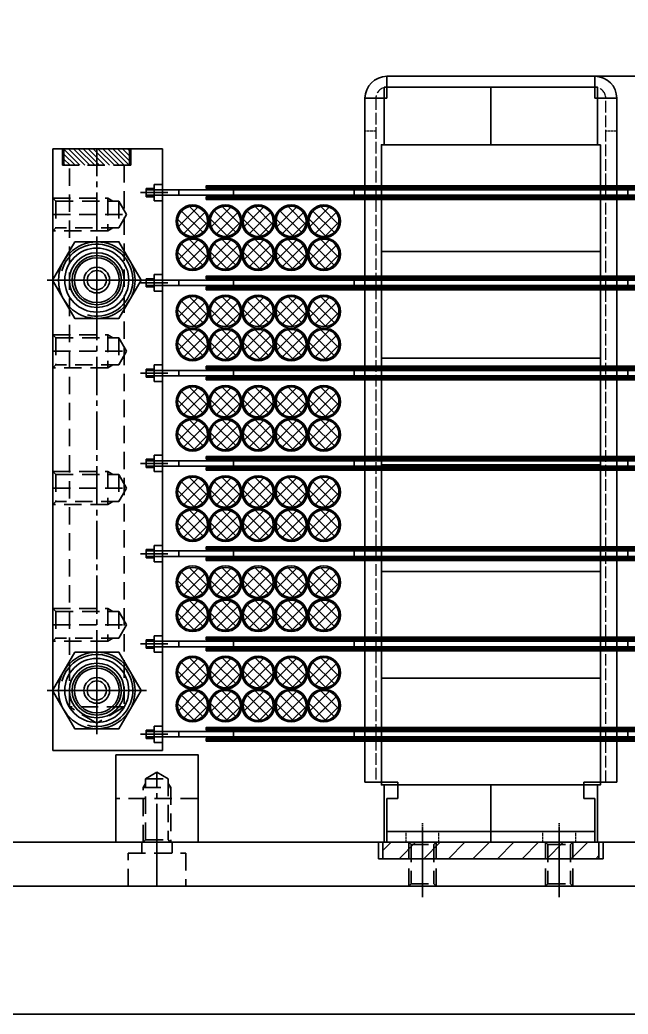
# Model space of a CAD drawing. Header units: millimetres. Extents: x -4251 to 2609, y -1673 to 4048.
# Drawn here: x -2814.3 to -2703.2, y 920.3 to 1102.1 of the extents above; entities that cross this region are included whole.
import ezdxf

# ---------------------------------------------------------------- set-up
doc = ezdxf.new("R2010")
doc.units = ezdxf.units.MM
for name, pattern in [('CENTER', [50.8, 31.75, -6.35, 6.35, -6.35]), ('CENTER1', [10, 7, -1, 1, -1]), ('CENTER2', [28.575, 19.05, -3.175, 3.175, -3.175]), ('CHAIN', [0.3543, 0.2362, -0.0295, 0.0591, -0.0295]), ('DASHED', [0.2067, 0.1654, -0.0413]), ('HIDDEN2', [4.7625, 3.175, -1.5875]), ('HIDDENX2', [19.05, 12.7, -6.35])]:
    doc.linetypes.add(name, pattern=pattern)
for name, color, linetype in [('______', 7, 'Continuous'), ('CENTER', 1, 'CENTER'), ('THIN', 3, 'Continuous'), ('가시적인 것(ISO)', 7, 'Continuous'), ('외형선', 7, 'Continuous'), ('중심선', 3, 'CENTER2')]:
    doc.layers.add(name, color=color, linetype=linetype)
doc.layers.add('가려진 것(ISO)', color=2, linetype='DASHED', lineweight=18)
doc.layers.add('중심선(ISO)', color=1, linetype='CENTER', lineweight=25)
doc.styles.get("Standard").update_dxf_attribs({"font": 'ISOCP.SHX', "bigfont": 'WHGTXT.SHX'})
doc.dimstyles.new('PS-1', dxfattribs={"dimtxt": 3.2, "dimasz": 2.5, "dimexe": 2, "dimexo": 2.5, "dimgap": 2, "dimtad": 1, "dimtoh": 1, "dimrnd": 0.05, "dimzin": 12, "dimdsep": 46, "dimtxsty": 'Standard', "dimcen": 0, "dimclrt": 2, "dimazin": 3, "dimtfac": 1, "dimtofl": 0, "dimtmove": 0, "dimatfit": 3, "dimfxl": 0, "dimtolj": 1, "dimtzin": 0, "dimarcsym": 0})

# ---------------------------------------------------------------- blocks, each defined once
blk = doc.blocks.new('A$C255C216F')
h = blk.add_hatch()
h.set_pattern_fill('ANSI31', color=252)
h.set_pattern_definition([(45, (-2719.329, -1194.3204), (-2.245064, 2.245064), [])])
h.paths.add_polyline_path([(0, -3), (0, 0), (-39.5, 0), (-39.5, -3)])
at = {"color": 252}
blk.add_lwpolyline([(-39.5, 0), (0, 0), (0, -3), (-39.5, -3)], close=True, dxfattribs=at)
blk = doc.blocks.new('A$C630739C4')
h = blk.add_hatch()
h.set_pattern_fill('ANSI37', color=1, scale=0.5)
h.set_pattern_definition([(45, (-2245.9198, -538.1216), (-1.122532, 1.122532), []), (135, (-2245.9198, -538.1216), (-1.122532, -1.122532), [])])
h.paths.add_polyline_path([(-21.25, 91.5, 1), (-26.75, 91.5, 1)])
h = blk.add_hatch()
h.set_pattern_fill('ANSI37', color=1, scale=0.5)
h.set_pattern_definition([(45, (-2239.9198, -538.1216), (-1.122532, 1.122532), []), (135, (-2239.9198, -538.1216), (-1.122532, -1.122532), [])])
h.paths.add_polyline_path([(-15.25, 91.5, 1), (-20.75, 91.5, 1)])
h = blk.add_hatch()
h.set_pattern_fill('ANSI37', color=1, scale=0.5)
h.set_pattern_definition([(45, (-2233.9198, -538.1216), (-1.122532, 1.122532), []), (135, (-2233.9198, -538.1216), (-1.122532, -1.122532), [])])
h.paths.add_polyline_path([(-9.25, 91.5, 1), (-14.75, 91.5, 1)])
h = blk.add_hatch()
h.set_pattern_fill('ANSI37', color=1, scale=0.5)
h.set_pattern_definition([(45, (-2227.9198, -538.1216), (-1.122532, 1.122532), []), (135, (-2227.9198, -538.1216), (-1.122532, -1.122532), [])])
h.paths.add_polyline_path([(-3.25, 91.5, 1), (-8.75, 91.5, 1)])
h = blk.add_hatch()
h.set_pattern_fill('ANSI37', color=1, scale=0.5)
h.set_pattern_definition([(45, (-2221.9198, -538.1216), (-1.122532, 1.122532), []), (135, (-2221.9198, -538.1216), (-1.122532, -1.122532), [])])
h.paths.add_polyline_path([(2.75, 91.5, 1), (-2.75, 91.5, 1)])
h = blk.add_hatch()
h.set_pattern_fill('ANSI37', color=1, scale=0.5)
h.set_pattern_definition([(45, (-2245.9198, -544.1216), (-1.122532, 1.122532), []), (135, (-2245.9198, -544.1216), (-1.122532, -1.122532), [])])
h.paths.add_polyline_path([(-21.25, 85.5, 1), (-26.75, 85.5, 1)])
h = blk.add_hatch()
h.set_pattern_fill('ANSI37', color=1, scale=0.5)
h.set_pattern_definition([(45, (-2239.9198, -544.1216), (-1.122532, 1.122532), []), (135, (-2239.9198, -544.1216), (-1.122532, -1.122532), [])])
h.paths.add_polyline_path([(-15.25, 85.5, 1), (-20.75, 85.5, 1)])
h = blk.add_hatch()
h.set_pattern_fill('ANSI37', color=1, scale=0.5)
h.set_pattern_definition([(45, (-2233.9198, -544.1216), (-1.122532, 1.122532), []), (135, (-2233.9198, -544.1216), (-1.122532, -1.122532), [])])
h.paths.add_polyline_path([(-9.25, 85.5, 1), (-14.75, 85.5, 1)])
h = blk.add_hatch()
h.set_pattern_fill('ANSI37', color=1, scale=0.5)
h.set_pattern_definition([(45, (-2227.9198, -544.1216), (-1.122532, 1.122532), []), (135, (-2227.9198, -544.1216), (-1.122532, -1.122532), [])])
h.paths.add_polyline_path([(-3.25, 85.5, 1), (-8.75, 85.5, 1)])
h = blk.add_hatch()
h.set_pattern_fill('ANSI37', color=1, scale=0.5)
h.set_pattern_definition([(45, (-2221.9198, -544.1216), (-1.122532, 1.122532), []), (135, (-2221.9198, -544.1216), (-1.122532, -1.122532), [])])
h.paths.add_polyline_path([(2.75, 85.5, 1), (-2.75, 85.5, 1)])
h = blk.add_hatch()
h.set_pattern_fill('ANSI37', color=1, scale=0.5)
h.set_pattern_definition([(45, (-2245.9198, -554.6216), (-1.122532, 1.122532), []), (135, (-2245.9198, -554.6216), (-1.122532, -1.122532), [])])
h.paths.add_polyline_path([(-21.25, 75, 1), (-26.75, 75, 1)])
h = blk.add_hatch()
h.set_pattern_fill('ANSI37', color=1, scale=0.5)
h.set_pattern_definition([(45, (-2239.9198, -554.6216), (-1.122532, 1.122532), []), (135, (-2239.9198, -554.6216), (-1.122532, -1.122532), [])])
h.paths.add_polyline_path([(-15.25, 75, 1), (-20.75, 75, 1)])
h = blk.add_hatch()
h.set_pattern_fill('ANSI37', color=1, scale=0.5)
h.set_pattern_definition([(45, (-2233.9198, -554.6216), (-1.122532, 1.122532), []), (135, (-2233.9198, -554.6216), (-1.122532, -1.122532), [])])
h.paths.add_polyline_path([(-9.25, 75, 1), (-14.75, 75, 1)])
h = blk.add_hatch()
h.set_pattern_fill('ANSI37', color=1, scale=0.5)
h.set_pattern_definition([(45, (-2227.9198, -554.6216), (-1.122532, 1.122532), []), (135, (-2227.9198, -554.6216), (-1.122532, -1.122532), [])])
h.paths.add_polyline_path([(-3.25, 75, 1), (-8.75, 75, 1)])
h = blk.add_hatch()
h.set_pattern_fill('ANSI37', color=1, scale=0.5)
h.set_pattern_definition([(45, (-2221.9198, -554.6216), (-1.122532, 1.122532), []), (135, (-2221.9198, -554.6216), (-1.122532, -1.122532), [])])
h.paths.add_polyline_path([(2.75, 75, 1), (-2.75, 75, 1)])
h = blk.add_hatch()
h.set_pattern_fill('ANSI37', color=1, scale=0.5)
h.set_pattern_definition([(45, (-2245.9198, -560.6216), (-1.122532, 1.122532), []), (135, (-2245.9198, -560.6216), (-1.122532, -1.122532), [])])
h.paths.add_polyline_path([(-21.25, 69, 1), (-26.75, 69, 1)])
h = blk.add_hatch()
h.set_pattern_fill('ANSI37', color=1, scale=0.5)
h.set_pattern_definition([(45, (-2239.9198, -560.6216), (-1.122532, 1.122532), []), (135, (-2239.9198, -560.6216), (-1.122532, -1.122532), [])])
h.paths.add_polyline_path([(-15.25, 69, 1), (-20.75, 69, 1)])
h = blk.add_hatch()
h.set_pattern_fill('ANSI37', color=1, scale=0.5)
h.set_pattern_definition([(45, (-2233.9198, -560.6216), (-1.122532, 1.122532), []), (135, (-2233.9198, -560.6216), (-1.122532, -1.122532), [])])
h.paths.add_polyline_path([(-9.25, 69, 1), (-14.75, 69, 1)])
h = blk.add_hatch()
h.set_pattern_fill('ANSI37', color=1, scale=0.5)
h.set_pattern_definition([(45, (-2227.9198, -560.6216), (-1.122532, 1.122532), []), (135, (-2227.9198, -560.6216), (-1.122532, -1.122532), [])])
h.paths.add_polyline_path([(-3.25, 69, 1), (-8.75, 69, 1)])
h = blk.add_hatch()
h.set_pattern_fill('ANSI37', color=1, scale=0.5)
h.set_pattern_definition([(45, (-2221.9198, -560.6216), (-1.122532, 1.122532), []), (135, (-2221.9198, -560.6216), (-1.122532, -1.122532), [])])
h.paths.add_polyline_path([(2.75, 69, 1), (-2.75, 69, 1)])
h = blk.add_hatch()
h.set_pattern_fill('ANSI37', color=1, scale=0.5)
h.set_pattern_definition([(45, (-2245.9198, -571.1216), (-1.122532, 1.122532), []), (135, (-2245.9198, -571.1216), (-1.122532, -1.122532), [])])
h.paths.add_polyline_path([(-21.25, 58.5, 1), (-26.75, 58.5, 1)])
h = blk.add_hatch()
h.set_pattern_fill('ANSI37', color=1, scale=0.5)
h.set_pattern_definition([(45, (-2239.9198, -571.1216), (-1.122532, 1.122532), []), (135, (-2239.9198, -571.1216), (-1.122532, -1.122532), [])])
h.paths.add_polyline_path([(-15.25, 58.5, 1), (-20.75, 58.5, 1)])
h = blk.add_hatch()
h.set_pattern_fill('ANSI37', color=1, scale=0.5)
h.set_pattern_definition([(45, (-2233.9198, -571.1216), (-1.122532, 1.122532), []), (135, (-2233.9198, -571.1216), (-1.122532, -1.122532), [])])
h.paths.add_polyline_path([(-9.25, 58.5, 1), (-14.75, 58.5, 1)])
h = blk.add_hatch()
h.set_pattern_fill('ANSI37', color=1, scale=0.5)
h.set_pattern_definition([(45, (-2227.9198, -571.1216), (-1.122532, 1.122532), []), (135, (-2227.9198, -571.1216), (-1.122532, -1.122532), [])])
h.paths.add_polyline_path([(-3.25, 58.5, 1), (-8.75, 58.5, 1)])
h = blk.add_hatch()
h.set_pattern_fill('ANSI37', color=1, scale=0.5)
h.set_pattern_definition([(45, (-2221.9198, -571.1216), (-1.122532, 1.122532), []), (135, (-2221.9198, -571.1216), (-1.122532, -1.122532), [])])
h.paths.add_polyline_path([(2.75, 58.5, 1), (-2.75, 58.5, 1)])
h = blk.add_hatch()
h.set_pattern_fill('ANSI37', color=1, scale=0.5)
h.set_pattern_definition([(45, (-2245.9198, -577.1216), (-1.122532, 1.122532), []), (135, (-2245.9198, -577.1216), (-1.122532, -1.122532), [])])
h.paths.add_polyline_path([(-21.25, 52.5, 1), (-26.75, 52.5, 1)])
h = blk.add_hatch()
h.set_pattern_fill('ANSI37', color=1, scale=0.5)
h.set_pattern_definition([(45, (-2239.9198, -577.1216), (-1.122532, 1.122532), []), (135, (-2239.9198, -577.1216), (-1.122532, -1.122532), [])])
h.paths.add_polyline_path([(-15.25, 52.5, 1), (-20.75, 52.5, 1)])
h = blk.add_hatch()
h.set_pattern_fill('ANSI37', color=1, scale=0.5)
h.set_pattern_definition([(45, (-2233.9198, -577.1216), (-1.122532, 1.122532), []), (135, (-2233.9198, -577.1216), (-1.122532, -1.122532), [])])
h.paths.add_polyline_path([(-9.25, 52.5, 1), (-14.75, 52.5, 1)])
h = blk.add_hatch()
h.set_pattern_fill('ANSI37', color=1, scale=0.5)
h.set_pattern_definition([(45, (-2227.9198, -577.1216), (-1.122532, 1.122532), []), (135, (-2227.9198, -577.1216), (-1.122532, -1.122532), [])])
h.paths.add_polyline_path([(-3.25, 52.5, 1), (-8.75, 52.5, 1)])
h = blk.add_hatch()
h.set_pattern_fill('ANSI37', color=1, scale=0.5)
h.set_pattern_definition([(45, (-2221.9198, -577.1216), (-1.122532, 1.122532), []), (135, (-2221.9198, -577.1216), (-1.122532, -1.122532), [])])
h.paths.add_polyline_path([(2.75, 52.5, 1), (-2.75, 52.5, 1)])
h = blk.add_hatch()
h.set_pattern_fill('ANSI37', color=1, scale=0.5)
h.set_pattern_definition([(45, (-2245.9198, -587.6216), (-1.122532, 1.122532), []), (135, (-2245.9198, -587.6216), (-1.122532, -1.122532), [])])
h.paths.add_polyline_path([(-21.25, 42, 1), (-26.75, 42, 1)])
h = blk.add_hatch()
h.set_pattern_fill('ANSI37', color=1, scale=0.5)
h.set_pattern_definition([(45, (-2239.9198, -587.6216), (-1.122532, 1.122532), []), (135, (-2239.9198, -587.6216), (-1.122532, -1.122532), [])])
h.paths.add_polyline_path([(-15.25, 42, 1), (-20.75, 42, 1)])
h = blk.add_hatch()
h.set_pattern_fill('ANSI37', color=1, scale=0.5)
h.set_pattern_definition([(45, (-2233.9198, -587.6216), (-1.122532, 1.122532), []), (135, (-2233.9198, -587.6216), (-1.122532, -1.122532), [])])
h.paths.add_polyline_path([(-9.25, 42, 1), (-14.75, 42, 1)])
h = blk.add_hatch()
h.set_pattern_fill('ANSI37', color=1, scale=0.5)
h.set_pattern_definition([(45, (-2227.9198, -587.6216), (-1.122532, 1.122532), []), (135, (-2227.9198, -587.6216), (-1.122532, -1.122532), [])])
h.paths.add_polyline_path([(-3.25, 42, 1), (-8.75, 42, 1)])
h = blk.add_hatch()
h.set_pattern_fill('ANSI37', color=1, scale=0.5)
h.set_pattern_definition([(45, (-2221.9198, -587.6216), (-1.122532, 1.122532), []), (135, (-2221.9198, -587.6216), (-1.122532, -1.122532), [])])
h.paths.add_polyline_path([(2.75, 42, 1), (-2.75, 42, 1)])
h = blk.add_hatch()
h.set_pattern_fill('ANSI37', color=1, scale=0.5)
h.set_pattern_definition([(45, (-2245.9198, -593.6216), (-1.122532, 1.122532), []), (135, (-2245.9198, -593.6216), (-1.122532, -1.122532), [])])
h.paths.add_polyline_path([(-21.25, 36, 1), (-26.75, 36, 1)])
h = blk.add_hatch()
h.set_pattern_fill('ANSI37', color=1, scale=0.5)
h.set_pattern_definition([(45, (-2239.9198, -593.6216), (-1.122532, 1.122532), []), (135, (-2239.9198, -593.6216), (-1.122532, -1.122532), [])])
h.paths.add_polyline_path([(-15.25, 36, 1), (-20.75, 36, 1)])
h = blk.add_hatch()
h.set_pattern_fill('ANSI37', color=1, scale=0.5)
h.set_pattern_definition([(45, (-2233.9198, -593.6216), (-1.122532, 1.122532), []), (135, (-2233.9198, -593.6216), (-1.122532, -1.122532), [])])
h.paths.add_polyline_path([(-9.25, 36, 1), (-14.75, 36, 1)])
h = blk.add_hatch()
h.set_pattern_fill('ANSI37', color=1, scale=0.5)
h.set_pattern_definition([(45, (-2227.9198, -593.6216), (-1.122532, 1.122532), []), (135, (-2227.9198, -593.6216), (-1.122532, -1.122532), [])])
h.paths.add_polyline_path([(-3.25, 36, 1), (-8.75, 36, 1)])
h = blk.add_hatch()
h.set_pattern_fill('ANSI37', color=1, scale=0.5)
h.set_pattern_definition([(45, (-2221.9198, -593.6216), (-1.122532, 1.122532), []), (135, (-2221.9198, -593.6216), (-1.122532, -1.122532), [])])
h.paths.add_polyline_path([(2.75, 36, 1), (-2.75, 36, 1)])
h = blk.add_hatch()
h.set_pattern_fill('ANSI37', color=1, scale=0.5)
h.set_pattern_definition([(45, (-2245.9198, -604.1216), (-1.122532, 1.122532), []), (135, (-2245.9198, -604.1216), (-1.122532, -1.122532), [])])
h.paths.add_polyline_path([(-21.25, 25.5, 1), (-26.75, 25.5, 1)])
h = blk.add_hatch()
h.set_pattern_fill('ANSI37', color=1, scale=0.5)
h.set_pattern_definition([(45, (-2239.9198, -604.1216), (-1.122532, 1.122532), []), (135, (-2239.9198, -604.1216), (-1.122532, -1.122532), [])])
h.paths.add_polyline_path([(-15.25, 25.5, 1), (-20.75, 25.5, 1)])
h = blk.add_hatch()
h.set_pattern_fill('ANSI37', color=1, scale=0.5)
h.set_pattern_definition([(45, (-2233.9198, -604.1216), (-1.122532, 1.122532), []), (135, (-2233.9198, -604.1216), (-1.122532, -1.122532), [])])
h.paths.add_polyline_path([(-9.25, 25.5, 1), (-14.75, 25.5, 1)])
h = blk.add_hatch()
h.set_pattern_fill('ANSI37', color=1, scale=0.5)
h.set_pattern_definition([(45, (-2227.9198, -604.1216), (-1.122532, 1.122532), []), (135, (-2227.9198, -604.1216), (-1.122532, -1.122532), [])])
h.paths.add_polyline_path([(-3.25, 25.5, 1), (-8.75, 25.5, 1)])
h = blk.add_hatch()
h.set_pattern_fill('ANSI37', color=1, scale=0.5)
h.set_pattern_definition([(45, (-2221.9198, -604.1216), (-1.122532, 1.122532), []), (135, (-2221.9198, -604.1216), (-1.122532, -1.122532), [])])
h.paths.add_polyline_path([(2.75, 25.5, 1), (-2.75, 25.5, 1)])
h = blk.add_hatch()
h.set_pattern_fill('ANSI37', color=1, scale=0.5)
h.set_pattern_definition([(45, (-2245.9198, -610.1216), (-1.122532, 1.122532), []), (135, (-2245.9198, -610.1216), (-1.122532, -1.122532), [])])
h.paths.add_polyline_path([(-21.25, 19.5, 1), (-26.75, 19.5, 1)])
h = blk.add_hatch()
h.set_pattern_fill('ANSI37', color=1, scale=0.5)
h.set_pattern_definition([(45, (-2239.9198, -610.1216), (-1.122532, 1.122532), []), (135, (-2239.9198, -610.1216), (-1.122532, -1.122532), [])])
h.paths.add_polyline_path([(-15.25, 19.5, 1), (-20.75, 19.5, 1)])
h = blk.add_hatch()
h.set_pattern_fill('ANSI37', color=1, scale=0.5)
h.set_pattern_definition([(45, (-2233.9198, -610.1216), (-1.122532, 1.122532), []), (135, (-2233.9198, -610.1216), (-1.122532, -1.122532), [])])
h.paths.add_polyline_path([(-9.25, 19.5, 1), (-14.75, 19.5, 1)])
h = blk.add_hatch()
h.set_pattern_fill('ANSI37', color=1, scale=0.5)
h.set_pattern_definition([(45, (-2227.9198, -610.1216), (-1.122532, 1.122532), []), (135, (-2227.9198, -610.1216), (-1.122532, -1.122532), [])])
h.paths.add_polyline_path([(-3.25, 19.5, 1), (-8.75, 19.5, 1)])
h = blk.add_hatch()
h.set_pattern_fill('ANSI37', color=1, scale=0.5)
h.set_pattern_definition([(45, (-2221.9198, -610.1216), (-1.122532, 1.122532), []), (135, (-2221.9198, -610.1216), (-1.122532, -1.122532), [])])
h.paths.add_polyline_path([(2.75, 19.5, 1), (-2.75, 19.5, 1)])
h = blk.add_hatch()
h.set_pattern_fill('ANSI37', color=1, scale=0.5)
h.set_pattern_definition([(45, (-2245.9198, -620.6216), (-1.122532, 1.122532), []), (135, (-2245.9198, -620.6216), (-1.122532, -1.122532), [])])
h.paths.add_polyline_path([(-21.25, 9, 1), (-26.75, 9, 1)])
h = blk.add_hatch()
h.set_pattern_fill('ANSI37', color=1, scale=0.5)
h.set_pattern_definition([(45, (-2239.9198, -620.6216), (-1.122532, 1.122532), []), (135, (-2239.9198, -620.6216), (-1.122532, -1.122532), [])])
h.paths.add_polyline_path([(-15.25, 9, 1), (-20.75, 9, 1)])
h = blk.add_hatch()
h.set_pattern_fill('ANSI37', color=1, scale=0.5)
h.set_pattern_definition([(45, (-2233.9198, -620.6216), (-1.122532, 1.122532), []), (135, (-2233.9198, -620.6216), (-1.122532, -1.122532), [])])
h.paths.add_polyline_path([(-9.25, 9, 1), (-14.75, 9, 1)])
h = blk.add_hatch()
h.set_pattern_fill('ANSI37', color=1, scale=0.5)
h.set_pattern_definition([(45, (-2227.9198, -620.6216), (-1.122532, 1.122532), []), (135, (-2227.9198, -620.6216), (-1.122532, -1.122532), [])])
h.paths.add_polyline_path([(-3.25, 9, 1), (-8.75, 9, 1)])
h = blk.add_hatch()
h.set_pattern_fill('ANSI37', color=1, scale=0.5)
h.set_pattern_definition([(45, (-2221.9198, -620.6216), (-1.122532, 1.122532), []), (135, (-2221.9198, -620.6216), (-1.122532, -1.122532), [])])
h.paths.add_polyline_path([(2.75, 9, 1), (-2.75, 9, 1)])
h = blk.add_hatch()
h.set_pattern_fill('ANSI37', color=1, scale=0.5)
h.set_pattern_definition([(45, (-2245.9198, -626.6216), (-1.122532, 1.122532), []), (135, (-2245.9198, -626.6216), (-1.122532, -1.122532), [])])
h.paths.add_polyline_path([(-21.25, 3, 1), (-26.75, 3, 1)])
h = blk.add_hatch()
h.set_pattern_fill('ANSI37', color=1, scale=0.5)
h.set_pattern_definition([(45, (-2239.9198, -626.6216), (-1.122532, 1.122532), []), (135, (-2239.9198, -626.6216), (-1.122532, -1.122532), [])])
h.paths.add_polyline_path([(-15.25, 3, 1), (-20.75, 3, 1)])
h = blk.add_hatch()
h.set_pattern_fill('ANSI37', color=1, scale=0.5)
h.set_pattern_definition([(45, (-2233.9198, -626.6216), (-1.122532, 1.122532), []), (135, (-2233.9198, -626.6216), (-1.122532, -1.122532), [])])
h.paths.add_polyline_path([(-9.25, 3, 1), (-14.75, 3, 1)])
h = blk.add_hatch()
h.set_pattern_fill('ANSI37', color=1, scale=0.5)
h.set_pattern_definition([(45, (-2227.9198, -626.6216), (-1.122532, 1.122532), []), (135, (-2227.9198, -626.6216), (-1.122532, -1.122532), [])])
h.paths.add_polyline_path([(-3.25, 3, 1), (-8.75, 3, 1)])
h = blk.add_hatch()
h.set_pattern_fill('ANSI37', color=1, scale=0.5)
h.set_pattern_definition([(45, (-2221.9198, -626.6216), (-1.122532, 1.122532), []), (135, (-2221.9198, -626.6216), (-1.122532, -1.122532), [])])
h.paths.add_polyline_path([(2.75, 3, 1), (-2.75, 3, 1)])
for centre in [(-24, 91.5), (-18, 91.5), (-12, 91.5), (-6, 91.5), (0, 91.5), (-24, 85.5), (-18, 85.5), (-12, 85.5), (-6, 85.5), (0, 85.5), (-24, 75), (-18, 75), (-12, 75), (-6, 75), (0, 75), (-24, 69), (-18, 69), (-12, 69), (-6, 69), (0, 69), (-24, 58.5), (-18, 58.5), (-12, 58.5), (-6, 58.5), (0, 58.5), (-24, 52.5), (-18, 52.5), (-12, 52.5), (-6, 52.5), (0, 52.5), (-24, 42), (-18, 42), (-12, 42), (-6, 42), (0, 42), (-24, 36), (-18, 36), (-12, 36), (-6, 36), (0, 36), (-24, 25.5), (-18, 25.5), (-12, 25.5), (-6, 25.5), (0, 25.5), (-24, 19.5), (-18, 19.5), (-12, 19.5), (-6, 19.5), (0, 19.5), (-24, 9), (-18, 9), (-12, 9), (-6, 9), (0, 9), (-24, 3), (-18, 3), (-12, 3), (-6, 3), (0, 3)]:
    blk.add_circle(centre, 3)
at = {"color": 1}
for centre in [(-24, 91.5), (-18, 91.5), (-12, 91.5), (-6, 91.5), (0, 91.5), (-24, 85.5), (-18, 85.5), (-12, 85.5), (-6, 85.5), (0, 85.5), (-24, 75), (-18, 75), (-12, 75), (-6, 75), (0, 75), (-24, 69), (-18, 69), (-12, 69), (-6, 69), (0, 69), (-24, 58.5), (-18, 58.5), (-12, 58.5), (-6, 58.5), (0, 58.5), (-24, 52.5), (-18, 52.5), (-12, 52.5), (-6, 52.5), (0, 52.5), (-24, 42), (-18, 42), (-12, 42), (-6, 42), (0, 42), (-24, 36), (-18, 36), (-12, 36), (-6, 36), (0, 36), (-24, 25.5), (-18, 25.5), (-12, 25.5), (-6, 25.5), (0, 25.5), (-24, 19.5), (-18, 19.5), (-12, 19.5), (-6, 19.5), (0, 19.5), (-24, 9), (-18, 9), (-12, 9), (-6, 9), (0, 9), (-24, 3), (-18, 3), (-12, 3), (-6, 3), (0, 3)]:
    blk.add_circle(centre, 2.75, dxfattribs=at)
blk = doc.blocks.new('A$C3E0D7D11')
at = {"color": 2, "linetype": 'HIDDENX2'}
for p, q in [((-85, 2.25), (-85, 2.5)), ((-85, 2), (-85, 2.25)), ((-43, 2.25), (-43, 2.5)), ((-43, 2), (-43, 2.25)), ((-89, 0.75), (-89, 1.75)), ((-85, 0.5), (-85, 0.25)), ((-85, 0.25), (-85, 0)), ((-43, 0.5), (-43, 0.25)), ((-43, 0.25), (-43, 0)), ((-39, 0.75), (-39, 1.75))]:
    blk.add_line(p, q, dxfattribs=at)
at = {"color": 1}
for p, q in [((-121, 1.75), (-121, 0.75)), ((-111, 1.75), (-111, 0.75)), ((-31, 1.75), (-31, 0.75)), ((-9, 1.75), (-9, 0.75))]:
    blk.add_line(p, q, dxfattribs=at)
at = {"color": 3}
for points in [[(-116, 2.25), (0, 2.25), (0, 2.5), (-116, 2.5)], [(-116, 2), (0, 2), (0, 2.25), (-116, 2.25)], [(-116, 0.25), (0, 0.25), (0, 0.5), (-116, 0.5)], [(-116, 0), (0, 0), (0, 0.25), (-116, 0.25)]]:
    blk.add_lwpolyline(points, close=True, dxfattribs=at)
at = {"color": 1}
blk.add_lwpolyline([(-4, 0.75), (-127, 0.75), (-127, 1.75), (-4, 1.75)], close=True, dxfattribs=at)
blk = doc.blocks.new('A$C03997A2E')
at = {"layer": '가려진 것(ISO)', "ltscale": 12.901145}
blk.add_line((31.5, 138), (-6.5, 138), dxfattribs=at)
at = {"layer": '가려진 것(ISO)', "ltscale": 12.872348}
for p, q in [((-8.5, 136), (-8.5, 11)), ((33.5, 11), (33.5, 136))]:
    blk.add_line(p, q, dxfattribs=at)
at = {"layer": '가려진 것(ISO)', "ltscale": 2.856945}
for p, q in [((-8.5, 130), (-10.5, 130)), ((35.5, 130), (33.5, 130)), ((-3, 0), (-3, 2)), ((3, 0), (3, 2)), ((22, 0), (22, 2)), ((28, 0), (28, 2))]:
    blk.add_line(p, q, dxfattribs=at)
at = {"layer": '가려진 것(ISO)', "ltscale": 12.901145}
for centre, start, end in [((-6.5, 136), 90, 180), ((31.5, 136), 0, 90)]:
    blk.add_arc(centre, 2, start, end, dxfattribs=at)
at = {"layer": '가시적인 것(ISO)'}
for p, q in [((-6.5, 140), (-6.5, 136)), ((31.5, 140), (-6.5, 140)), ((31.5, 136), (31.5, 140)), ((-10.5, 136), (-6.5, 136)), ((-10.5, 136), (-10.5, 11)), ((35.5, 136), (31.5, 136)), ((35.5, 11), (35.5, 136)), ((-10.5, 11), (-4.5, 11)), ((-4.5, 11), (-4.5, 8)), ((35.5, 11), (29.5, 11)), ((29.5, 11), (29.5, 8)), ((-4.5, 8), (-6.5, 8)), ((-6.5, 0), (-6.5, 8)), ((29.5, 8), (31.5, 8)), ((31.5, 0), (31.5, 8)), ((-6.5, 2), (31.5, 2)), ((-6.5, 0), (31.5, 0))]:
    blk.add_line(p, q, dxfattribs=at)
for centre, start, end in [((-6.5, 136), 90, 180), ((31.5, 136), 0, 90)]:
    blk.add_arc(centre, 4, start, end, dxfattribs=at)
at = {"layer": '중심선(ISO)', "linetype": 'CHAIN', "ltscale": 3.333522}
for p, q in [((0, -1.5), (0, 3.5)), ((25, -1.5), (25, 3.5))]:
    blk.add_line(p, q, dxfattribs=at)
blk = doc.blocks.new('A$C25D579A2')
at = {"color": 250}
for points in [[(-51.15, 196.33), (-31.65, 196.33), (-31.65, 185.83), (-51.15, 185.83), (-51.15, 196.33)], [(-31.65, 196.33), (-12.15, 196.33), (-12.15, 185.83), (-31.65, 185.83), (-31.65, 196.33)], [(-51.15, 68.83), (-31.65, 68.83), (-31.65, 58.33), (-51.15, 58.33), (-51.15, 68.83)], [(-31.65, 68.83), (-12.15, 68.83), (-12.15, 58.33), (-31.65, 58.33), (-31.65, 68.83)]]:
    blk.add_lwpolyline(points, dxfattribs=at)
for points in [[(-11.65, 185.83), (-11.65, 166.33), (-51.65, 166.33), (-51.65, 185.83)], [(-11.65, 166.33), (-11.65, 146.83), (-51.65, 146.83), (-51.65, 166.33)], [(-11.65, 146.83), (-11.65, 127.33), (-51.65, 127.33), (-51.65, 146.83)], [(-11.65, 127.33), (-11.65, 107.83), (-51.65, 107.83), (-51.65, 127.33)], [(-11.65, 107.83), (-11.65, 88.33), (-51.65, 88.33), (-51.65, 107.83)], [(-11.65, 88.33), (-11.65, 68.83), (-51.65, 68.83), (-51.65, 88.33)]]:
    blk.add_lwpolyline(points, close=True, dxfattribs=at)
blk = doc.blocks.new('A$C520A0970')
at = {"layer": '______', "linetype": 'HIDDEN2'}
h = blk.add_hatch(dxfattribs=at)
h.set_pattern_fill('ANSI31', color=2, scale=0.2, angle=90)
h.set_pattern_definition([(135, (1386.6707, -1466.6332), (-0.4490128, -0.4490128), [])])
h.paths.add_polyline_path([(-3, 8), (-15, 8), (-15, 5), (-3, 5)])
at = {"color": 1}
for p, q in [((-17, 8), (-17, -102)), ((3, 8), (-17, 8)), ((3, -102), (3, 8)), ((3, -102), (-17, -102))]:
    blk.add_line(p, q, dxfattribs=at)
at = {"color": 1, "linetype": 'CENTER1'}
for p, q in [((-9, -97), (-9, 8)), ((4, 0), (-1, 0)), ((-9, -22.58), (-9, -9.42)), ((-2.42, -16), (-15.58, -16)), ((4, -16.5), (-1, -16.5)), ((4, -33), (-1, -33)), ((4, -49.5), (-1, -49.5)), ((4, -66), (-1, -66)), ((4, -82.5), (-1, -82.5)), ((-9, -97.58), (-9, -84.42)), ((-2.42, -91), (-15.58, -91)), ((4, -99), (-1, -99))]:
    blk.add_line(p, q, dxfattribs=at)
for centre in [(-9, -16), (-9, -91)]:
    blk.add_circle(centre, 5.85)
at = {"color": 1}
for centre in [(-9, -16), (-9, -91)]:
    blk.add_circle(centre, 5, dxfattribs=at)
at = {"layer": '______', "color": 2, "linetype": 'HIDDEN2'}
for p, q in [((-15.25, 8), (-15.25, 5)), ((-15, 8), (-15, 5)), ((-3, 8), (-3, 5)), ((-2.75, 8), (-2.75, 5)), ((-2.75, 5), (-15.25, 5)), ((0, 0.75), (0, -0.75)), ((1.5, 0.75), (0, 0.75)), ((1.5, -1.5), (1.5, 1.5)), ((3, 1.5), (1.5, 1.5)), ((-7, -1), (-7, -7)), ((-5, -1.54), (-5, -6.46)), ((1.5, -0.75), (0, -0.75)), ((3, -1.5), (1.5, -1.5)), ((-17, -4), (-3.58, -4)), ((0, -15.75), (0, -17.25)), ((1.5, -15.75), (0, -15.75)), ((1.5, -18), (1.5, -15)), ((3, -15), (1.5, -15)), ((1.5, -17.25), (0, -17.25)), ((3, -18), (1.5, -18)), ((-7, -26), (-7, -32)), ((-5, -26.54), (-5, -31.46)), ((-17, -29), (-3.58, -29)), ((0, -32.25), (0, -33.75)), ((1.5, -32.25), (0, -32.25)), ((1.5, -34.5), (1.5, -31.5)), ((3, -31.5), (1.5, -31.5)), ((1.5, -33.75), (0, -33.75)), ((3, -34.5), (1.5, -34.5)), ((0, -48.75), (0, -50.25)), ((1.5, -48.75), (0, -48.75)), ((1.5, -51), (1.5, -48)), ((3, -48), (1.5, -48)), ((1.5, -50.25), (0, -50.25)), ((-7, -51), (-7, -57)), ((-5, -51.54), (-5, -56.46)), ((3, -51), (1.5, -51)), ((-17, -54), (-3.58, -54)), ((0, -65.25), (0, -66.75)), ((1.5, -65.25), (0, -65.25)), ((1.5, -67.5), (1.5, -64.5)), ((3, -64.5), (1.5, -64.5)), ((1.5, -66.75), (0, -66.75)), ((3, -67.5), (1.5, -67.5)), ((-7, -76), (-7, -82)), ((-5, -76.54), (-5, -81.46)), ((-17, -79), (-3.58, -79)), ((0, -81.75), (0, -83.25)), ((1.5, -81.75), (0, -81.75)), ((1.5, -84), (1.5, -81)), ((3, -81), (1.5, -81)), ((1.5, -83.25), (0, -83.25)), ((3, -84), (1.5, -84)), ((-4, -94), (-14, -94)), ((1.5, -100.5), (1.5, -97.5)), ((3, -97.5), (1.5, -97.5)), ((0, -98.25), (0, -99.75)), ((1.5, -98.25), (0, -98.25)), ((1.5, -99.75), (0, -99.75)), ((3, -100.5), (1.5, -100.5))]:
    blk.add_line(p, q, dxfattribs=at)
for points in [[(-4, 5), (-4, -94), (-9, -97), (-14, -94), (-14, 5)], [(-17, -1), (-7, -1), (-6.06, -1.54)], [(-17, -1), (-16.46, -1.54), (-16.46, -6.46), (-17, -7)], [(-16.46, -1.54), (-5, -1.54), (-3.58, -4), (-5, -6.46), (-16.46, -6.46)], [(-6.06, -6.46), (-7, -7), (-17, -7)], [(-17, -26), (-7, -26), (-6.06, -26.54)], [(-17, -26), (-16.46, -26.54), (-16.46, -31.46), (-17, -32)], [(-16.46, -26.54), (-5, -26.54), (-3.58, -29), (-5, -31.46), (-16.46, -31.46)], [(-6.06, -31.46), (-7, -32), (-17, -32)], [(-17, -51), (-7, -51), (-6.06, -51.54)], [(-17, -51), (-16.46, -51.54), (-16.46, -56.46), (-17, -57)], [(-16.46, -51.54), (-5, -51.54), (-3.58, -54), (-5, -56.46), (-16.46, -56.46)], [(-6.06, -56.46), (-7, -57), (-17, -57)], [(-17, -76), (-7, -76), (-6.06, -76.54)], [(-17, -76), (-16.46, -76.54), (-16.46, -81.46), (-17, -82)], [(-16.46, -76.54), (-5, -76.54), (-3.58, -79), (-5, -81.46), (-16.46, -81.46)], [(-6.06, -81.46), (-7, -82), (-17, -82)]]:
    blk.add_lwpolyline(points, dxfattribs=at)
at = {"layer": 'THIN'}
for centre in [(-9, -16), (-9, -91)]:
    blk.add_arc(centre, 6.58, 255, 165, dxfattribs=at)
blk = doc.blocks.new('A$C0B812738')
at = {"color": 1, "linetype": 'CENTER1'}
blk.add_line((-7.5, 0), (-7.5, 12.79), dxfattribs=at)
at = {"color": 2, "linetype": 'HIDDEN2'}
for p, q in [((-9.57, 11.6), (-5.43, 11.6)), ((-10, 10), (-5, 10)), ((0, 8), (-15, 8))]:
    blk.add_line(p, q, dxfattribs=at)
at = {"color": 30}
blk.add_lwpolyline([(-15, 16), (0, 16), (0, 0), (-15, 0)], close=True, dxfattribs=at)
at = {"color": 2, "linetype": 'HIDDEN2'}
for points in [[(-9.57, 0.43), (-9.57, 11.6), (-7.5, 12.79), (-5.43, 11.6), (-5.43, 0.43)], [(-10, 0), (-10, 10), (-9.57, 10.75)], [(-5.43, 10.75), (-5, 10), (-5, 0)], [(-10, 0), (-9.57, 0.43), (-5.43, 0.43), (-5, 0)]]:
    blk.add_lwpolyline(points, dxfattribs=at)
blk = doc.blocks.new('*D497')
at = {"color": 0, "lineweight": -2}
for p, q in [((-2714.86, 1091.74), (-2611.47, 1091.74)), ((-2613.47, 1080.99), (-2613.47, 1089.24)), ((-2667.76, 1078.49), (-2611.47, 1078.49))]:
    blk.add_line(p, q, dxfattribs=at)
at = {"color": 0}
for points in [[(-2613.88, 1089.24), (-2613.05, 1089.24), (-2613.47, 1091.74)], [(-2613.88, 1080.99), (-2613.05, 1080.99), (-2613.47, 1078.49)]]:
    blk.add_solid(points, dxfattribs=at)
at = {"layer": 'DEFPOINTS', "color": 0}
for p in [(-2717.36, 1091.74), (-2613.47, 1091.74), (-2670.26, 1078.49)]:
    blk.add_point(p, dxfattribs=at)
at = {"color": 2, "insert": (-2617.07, 1085.11), "char_height": 3.2, "attachment_point": 5, "rotation": 90}
blk.add_mtext('\\A1;13.25', dxfattribs=at)
blk = doc.blocks.new('A$C11B86E84')
at = {"color": 0}
blk.add_lwpolyline([(-4.04, 7), (-8.08, 0), (-4.04, -7), (4.04, -7), (8.08, 0), (4.04, 7)], close=True, dxfattribs=at)
blk.add_circle((0, 0), 7, dxfattribs=at)
at = {"layer": '외형선'}
for radius in [4.5, 4.1, 2.35, 1.75]:
    blk.add_circle((0, 0), radius, dxfattribs=at)
at = {"layer": '중심선'}
for p, q in [((0, -8), (0, 8)), ((-9.08, 0), (9.08, 0))]:
    blk.add_line(p, q, dxfattribs=at)

msp = doc.modelspace()

# ---------------------------------------------------------------- linework, layer by layer
at = {"color": 2, "linetype": 'HIDDEN2'}
for p, q in [((-2792.0056, 949.7391, 0), (-2792.0056, 951.7391, 0)), ((-2786.5056, 949.7391, 0), (-2786.5056, 951.7391, 0)), ((-2748.7556, 948.7391, 0), (-2748.7556, 951.7391, 0)), ((-2743.2556, 951.7391, 0), (-2743.2556, 943.7391, 0)), ((-2742.8226, 951.3061, 0), (-2742.8226, 944.1721, 0)), ((-2738.6886, 951.3061, 0), (-2738.6886, 944.1721, 0)), ((-2738.2556, 951.7391, 0), (-2738.2556, 943.7391, 0)), ((-2718.2556, 951.7391, 0), (-2718.2556, 943.7391, 0)), ((-2717.8226, 951.3061, 0), (-2717.8226, 944.1721, 0)), ((-2713.6886, 951.3061, 0), (-2713.6886, 944.1721, 0)), ((-2713.2556, 951.7391, 0), (-2713.2556, 943.7391, 0)), ((-2707.7556, 948.7391, 0), (-2707.7556, 951.7391, 0)), ((-2748.7556, 948.7391, 0), (-2707.7556, 948.7391, 0))]:
    msp.add_line(p, q, dxfattribs=at)
at = {"elevation": 0}
msp.add_lwpolyline([(-3055.7965, 1284.0421), (-2410.1852, 1284.0421), (-2410.1852, 920.3344), (-3055.7965, 920.3344)], close=True, dxfattribs=at)
at = {"color": 30, "elevation": 0}
msp.add_lwpolyline([(-3029.2556, 951.7391), (-2639.2556, 951.7391), (-2639.2556, 943.7391), (-3029.2556, 943.7391)], close=True, dxfattribs=at)
at = {"color": 2, "linetype": 'HIDDEN2', "elevation": 0}
for points in [[(-2743.2556, 951.7391), (-2742.8226, 951.3061), (-2738.6886, 951.3061), (-2738.2556, 951.7391)], [(-2718.2556, 951.7391), (-2717.8226, 951.3061), (-2713.6886, 951.3061), (-2713.2556, 951.7391)], [(-2794.5056, 943.7391), (-2794.5056, 949.7391), (-2784.0056, 949.7391), (-2784.0056, 943.7391)], [(-2743.2556, 943.7391), (-2742.8226, 944.1721), (-2738.6886, 944.1721), (-2738.2556, 943.7391)], [(-2718.2556, 943.7391), (-2717.8226, 944.1721), (-2713.6886, 944.1721), (-2713.2556, 943.7391)]]:
    msp.add_lwpolyline(points, dxfattribs=at)
at = {"layer": 'CENTER'}
for p, q in [((-2740.7556, 953.7391, 0), (-2740.7556, 941.7391, 0)), ((-2715.7556, 953.7391, 0), (-2715.7556, 941.7391, 0)), ((-2789.2556, 943.7391, 0), (-2789.2556, 951.7391, 0))]:
    msp.add_line(p, q, dxfattribs=at)

# ---------------------------------------------------------------- block references
for name, p in [('A$C03997A2E', (-2740.7556, 951.7391, 0)), ('A$C25D579A2', (-2696.6062, 893.4113, 0)), ('A$C520A0970', (-2791.2556, 1070.4891, 0)), ('A$C3E0D7D11', (-2664.2556, 1069.2391, 0)), ('A$C630739C4', (-2758.7556, 973.7391, 0)), ('A$C11B86E84', (-2800.2556, 1054.4891, 0)), ('A$C3E0D7D11', (-2664.2556, 1052.7391, 0)), ('A$C3E0D7D11', (-2664.2556, 1036.2391, 0)), ('A$C3E0D7D11', (-2664.2556, 1019.7391, 0)), ('A$C3E0D7D11', (-2664.2556, 1003.2391, 0)), ('A$C3E0D7D11', (-2664.2556, 986.7391, 0)), ('A$C11B86E84', (-2800.2556, 979.4891, 0)), ('A$C3E0D7D11', (-2664.2556, 970.2391, 0)), ('A$C0B812738', (-2781.7556, 951.7391, 0)), ('A$C255C216F', (-2708.5056, 951.7391, 0))]:
    msp.add_blockref(name, p)

# ---------------------------------------------------------------- dimensions: what is measured, and where the dimension line sits
dim = msp.add_linear_dim(base=(-2613.4659, 1091.7391, 0), p1=(-2670.2556, 1078.4891, 0), p2=(-2717.3625, 1091.7391, 0), angle=90, dimstyle='PS-1')
dim.commit()
dim.dimension.update_dxf_attribs({"geometry": '*D497', "text_midpoint": (-2617.0662, 1085.1141, 0)})

doc.saveas('drawing.dxf')
